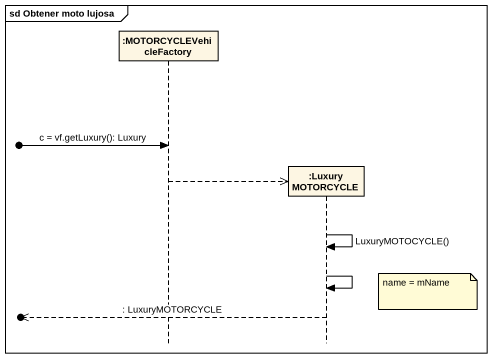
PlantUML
@startuml
mainframe sd Obtener moto lujosa
hide footbox
participant ":MOTORCYCLEVehicleFactory" as MOTORCYCLEVehicleFactory
participant ":LuxuryMOTORCYCLE" as LuxuryMOTORCYCLE

[o-> MOTORCYCLEVehicleFactory : c = vf.getLuxury(): Luxury
MOTORCYCLEVehicleFactory -->> LuxuryMOTORCYCLE **
LuxuryMOTORCYCLE -> LuxuryMOTORCYCLE : LuxuryMOTOCYCLE()
LuxuryMOTORCYCLE -> LuxuryMOTORCYCLE
note right of LuxuryMOTORCYCLE : name = mName
[o<<-- LuxuryMOTORCYCLE : : LuxuryMOTORCYCLE
@enduml
